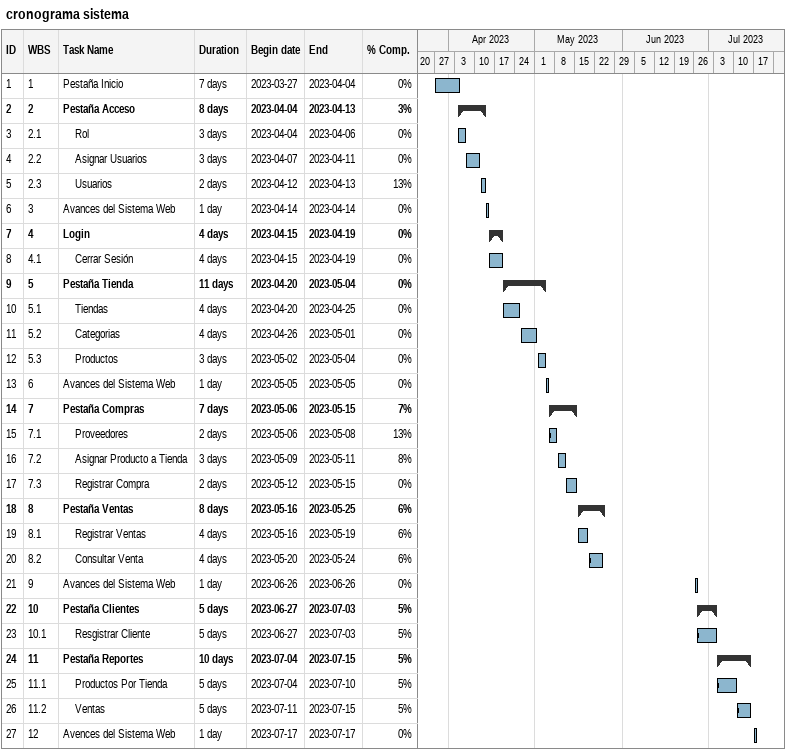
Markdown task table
cronograma sistema

| ID | WBS | Task | Duration | Start | Finish | % complete |
|---|---|---|---|---|---|---|
| 1 | 1 | Pestaña Inicio | 7d | 2023-03-27 | 2023-04-04 | 0 |
| 2 | 2 | **Pestaña Acceso** | 8d | 2023-04-04 | 2023-04-13 | 3 |
| 3 | 2.1 | Rol | 3d | 2023-04-04 | 2023-04-06 | 0 |
| 4 | 2.2 | Asignar Usuarios | 3d | 2023-04-07 | 2023-04-11 | 0 |
| 5 | 2.3 | Usuarios | 2d | 2023-04-12 | 2023-04-13 | 13 |
| 6 | 3 | Avances del Sistema Web | 1d | 2023-04-14 | 2023-04-14 | 0 |
| 7 | 4 | **Login** | 4d | 2023-04-15 | 2023-04-19 | 0 |
| 8 | 4.1 | Cerrar Sesión | 4d | 2023-04-15 | 2023-04-19 | 0 |
| 9 | 5 | **Pestaña Tienda** | 11d | 2023-04-20 | 2023-05-04 | 0 |
| 10 | 5.1 | Tiendas | 4d | 2023-04-20 | 2023-04-25 | 0 |
| 11 | 5.2 | Categorias | 4d | 2023-04-26 | 2023-05-01 | 0 |
| 12 | 5.3 | Productos | 3d | 2023-05-02 | 2023-05-04 | 0 |
| 13 | 6 | Avances del Sistema Web | 1d | 2023-05-05 | 2023-05-05 | 0 |
| 14 | 7 | **Pestaña Compras** | 7d | 2023-05-06 | 2023-05-15 | 7 |
| 15 | 7.1 | Proveedores | 2d | 2023-05-06 | 2023-05-08 | 13 |
| 16 | 7.2 | Asignar Producto a Tienda | 3d | 2023-05-09 | 2023-05-11 | 8 |
| 17 | 7.3 | Registrar Compra | 2d | 2023-05-12 | 2023-05-15 | 0 |
| 18 | 8 | **Pestaña Ventas** | 8d | 2023-05-16 | 2023-05-25 | 6 |
| 19 | 8.1 | Registrar Ventas | 4d | 2023-05-16 | 2023-05-19 | 6 |
| 20 | 8.2 | Consultar Venta | 4d | 2023-05-20 | 2023-05-24 | 6 |
| 21 | 9 | Avances del Sistema Web | 1d | 2023-06-26 | 2023-06-26 | 0 |
| 22 | 10 | **Pestaña Clientes** | 5d | 2023-06-27 | 2023-07-03 | 5 |
| 23 | 10.1 | Resgistrar Cliente | 5d | 2023-06-27 | 2023-07-03 | 5 |
| 24 | 11 | **Pestaña Reportes** | 10d | 2023-07-04 | 2023-07-15 | 5 |
| 25 | 11.1 | Productos Por Tienda | 5d | 2023-07-04 | 2023-07-10 | 5 |
| 26 | 11.2 | Ventas | 5d | 2023-07-11 | 2023-07-15 | 5 |
| 27 | 12 | Avences del Sistema Web | 1d | 2023-07-17 | 2023-07-17 | 0 |
